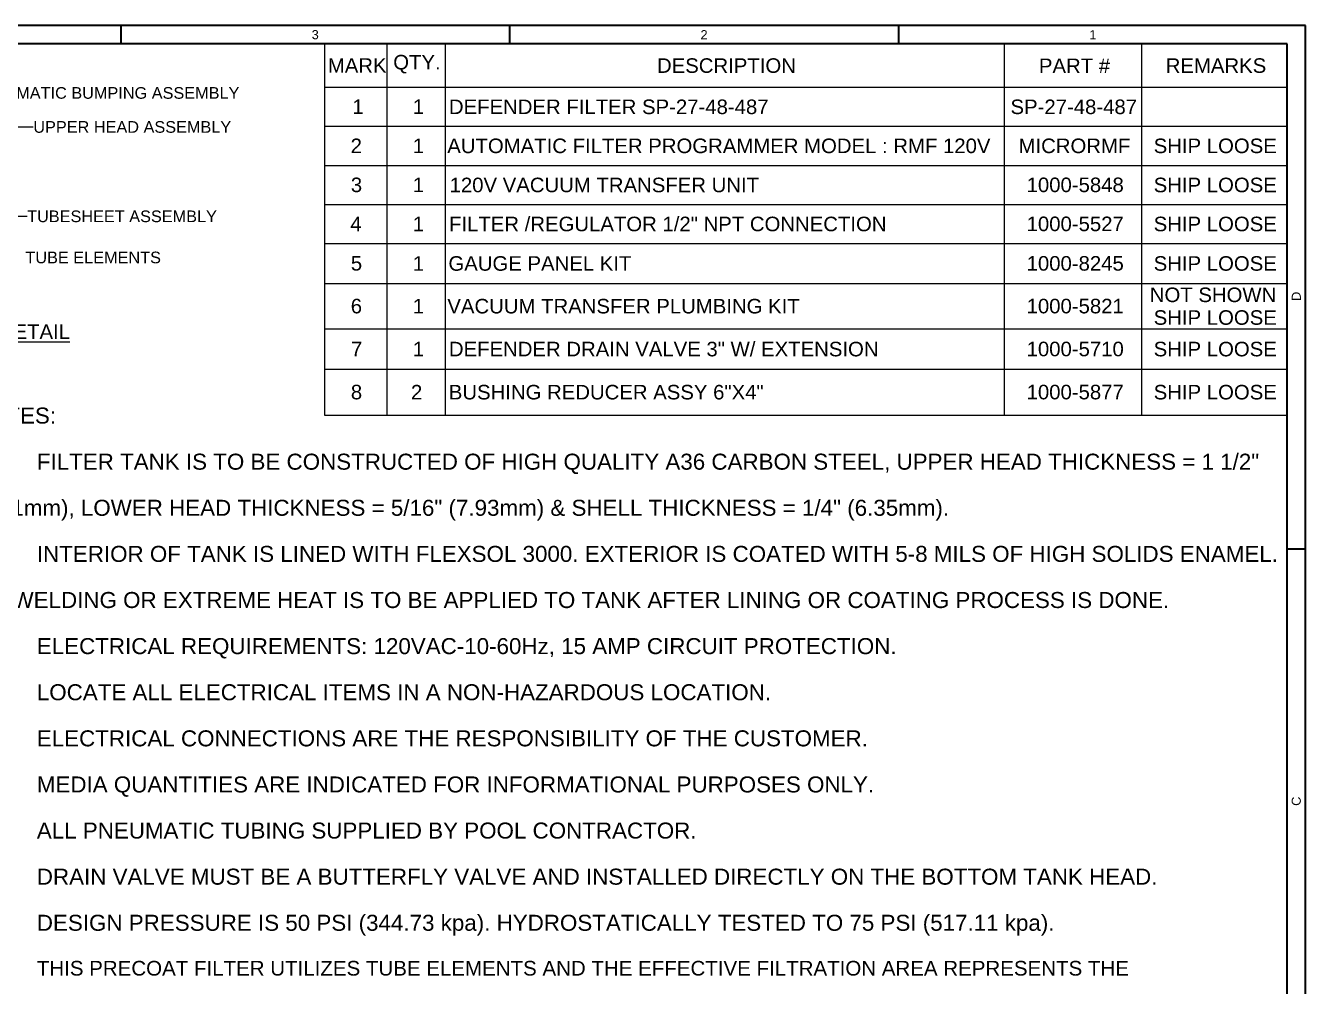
# Model space of a CAD drawing. Header units: inches. Extents: x 15 to 402, y 6 to 258.
# Drawn here: x 243.7 to 402, y 139.2 to 258 of the extents above; entities that cross this region are included whole.
import ezdxf

# ---------------------------------------------------------------- set-up
doc = ezdxf.new("R2010")
doc.units = ezdxf.units.IN
doc.header["$LTSCALE"] = 12
doc.header["$MEASUREMENT"] = 0
doc.layers.get('0').update_dxf_attribs({"lineweight": 25})
for name, color, linetype, lineweight in [('Border', 7, 'Continuous', 35), ('Sketch Geometry (ANSI)', 7, 'Continuous', 25), ('Symbol', 7, 'Continuous', 25), ('Symbol (ANSI)', 7, 'Continuous', 25)]:
    doc.layers.add(name, color=color, linetype=linetype, lineweight=lineweight)
doc.styles.add('MEMCOR Medium', font='arial.ttf')
doc.styles.add('Note Text (ANSI)', font='arial.ttf')
doc.styles.add('Standard A-B-C', font='arial.ttf')
doc.styles.add('Standard D-E NeptuneBenson', font='arial.ttf')

# ---------------------------------------------------------------- blocks, each defined once
blk = doc.blocks.new('Borders 22x34_D')
at = {"layer": 'Border'}
for p, q in [((33.5, 21.5), (1.25, 21.5)), ((21.289, 21.5), (21.289, 21.312)), ((25.297, 21.5), (25.297, 21.312)), ((29.305, 21.5), (29.305, 21.312)), ((33.5, 0.5), (33.5, 21.5)), ((33.312, 21.312), (1.25, 21.312)), ((33.312, 0.5), (33.312, 21.312)), ((33.312, 16.109), (33.5, 16.109))]:
    blk.add_line(p, q, dxfattribs=at)
at = {"layer": 'Border', "char_height": 0.094, "attachment_point": 5, "style": 'Standard A-B-C'}
for s, insert in [('\\fArial|b0|i0;{\\H0.0940;3}', (23.293, 21.406)), ('\\fArial|b0|i0;{\\H0.0940;2}', (27.301, 21.406)), ('\\fArial|b0|i0;{\\H0.0940;1}', (31.309, 21.406))]:
    blk.add_mtext(s, dxfattribs=dict(at, insert=insert))
at = {"layer": 'Border', "char_height": 0.094, "attachment_point": 5, "rotation": 90, "style": 'Standard A-B-C'}
for s, insert in [('\\fArial|b0|i0;{\\H0.0940;D}', (33.406, 18.711)), ('\\fArial|b0|i0;{\\H0.0940;C}', (33.406, 13.508))]:
    blk.add_mtext(s, dxfattribs=dict(at, insert=insert))
blk = doc.blocks.new('UPPER HEAD ADN ELEMENT DETAIL')
at = {"layer": 'Sketch Geometry (ANSI)'}
for p, q in [((0.6552, 0.371), (0.5752, 0.371)), ((0.6234, -0.0894), (0.5434, -0.0894))]:
    blk.add_line(p, q, dxfattribs=at)
at = {"layer": 'Symbol (ANSI)', "color": 7, "char_height": 0.06, "attachment_point": 4, "style": 'Note Text (ANSI)'}
for s, insert in [('\\fArial|b0|i0;{\\H0.0600;PNEUMATIC BUMPING ASSEMBLY}', (0.3343, 0.5462)), ('\\fArial|b0|i0;{\\H0.0600;UPPER HEAD ASSEMBLY}', (0.6552, 0.371)), ('\\fArial|b0|i0;{\\H0.0600;TUBESHEET ASSEMBLY}', (0.6234, -0.0894)), ('\\fArial|b0|i0;{\\H0.0600;TUBE ELEMENTS}', (0.6145, -0.3014))]:
    blk.add_mtext(s, dxfattribs=dict(at, insert=insert))
at = {"layer": 'Symbol (ANSI)', "insert": (-0.0813, -0.646), "char_height": 0.075, "width": 3.210713, "attachment_point": 2, "style": 'Note Text (ANSI)'}
blk.add_mtext('\\fArial|b0|i0;{\\H0.0750;\\LUPPER HEAD AND ELEMENT DETAIL}', dxfattribs=at)
blk = doc.blocks.new('Table1')
at = {"layer": 'Symbol'}
for p, q in [((23.388, 21.313), (33.312, 21.313)), ((23.388, 21.313), (23.388, 20.865)), ((24.031, 21.313), (24.031, 20.865)), ((24.634, 21.313), (24.634, 20.865)), ((30.396, 21.313), (30.396, 20.865)), ((31.809, 21.313), (31.809, 20.865)), ((33.312, 21.313), (33.312, 20.865)), ((23.388, 20.865), (33.312, 20.865)), ((23.388, 20.865), (23.388, 17.487)), ((24.031, 20.865), (24.031, 17.487)), ((24.634, 20.865), (24.634, 17.487)), ((30.396, 20.865), (30.396, 17.487)), ((31.809, 20.865), (31.809, 17.487)), ((33.312, 20.865), (33.312, 17.487)), ((23.388, 20.463), (33.312, 20.463)), ((23.388, 20.06), (33.312, 20.06)), ((23.388, 19.658), (33.312, 19.658)), ((23.388, 19.255), (33.312, 19.255)), ((23.388, 18.844), (33.312, 18.844)), ((23.388, 18.376), (33.312, 18.376)), ((23.388, 17.959), (33.312, 17.959)), ((23.388, 17.487), (33.312, 17.487))]:
    blk.add_line(p, q, dxfattribs=at)
at = {"layer": 'Symbol', "char_height": 0.15, "attachment_point": 7, "style": 'MEMCOR Medium'}
for s, insert in [('MARK', (23.423, 21.014)), ('QTY.', (24.097, 21.007)), ('DESCRIPTION', (26.816, 21.011)), ('PART #', (30.753, 21.011)), ('REMARKS', (32.06, 21.011)), ('1', (23.675, 20.589)), ('1', (24.298, 20.589)), ('DEFENDER FILTER SP-27-48-487', (24.671, 20.586)), ('SP-27-48-487', (30.46, 20.586)), ('2', (23.658, 20.186)), ('1', (24.298, 20.186)), ('AUTOMATIC FILTER PROGRAMMER MODEL : RMF 120V', (24.654, 20.184)), ('MICRORMF', (30.543, 20.184)), ('SHIP LOOSE', (31.936, 20.184)), ('3', (23.66, 19.782)), ('1', (24.298, 19.784)), ('120V VACUUM TRANSFER UNIT', (24.678, 19.781)), ('1000-5848', (30.626, 19.782)), ('SHIP LOOSE', (31.936, 19.781)), ('4', (23.654, 19.381)), ('1', (24.298, 19.381)), ('FILTER /REGULATOR 1/2" NPT CONNECTION', (24.672, 19.379)), ('1000-5527', (30.626, 19.38)), ('SHIP LOOSE', (31.936, 19.379)), ('5', (23.66, 18.974)), ('1', (24.298, 18.974)), ('GAUGE PANEL KIT', (24.666, 18.972)), ('1000-8245', (30.626, 18.973)), ('SHIP LOOSE', (31.936, 18.972)), ('NOT SHOWN ', (31.896, 18.649)), ('6', (23.659, 18.533)), ('1', (24.298, 18.534)), ('VACUUM TRANSFER PLUMBING KIT', (24.655, 18.532)), ('1000-5821', (30.626, 18.533)), ('SHIP LOOSE', (31.936, 18.415)), ('7', (23.662, 18.093)), ('1', (24.298, 18.092)), ('DEFENDER DRAIN VALVE 3" W/ EXTENSION', (24.671, 18.09)), ('1000-5710', (30.626, 18.091)), ('SHIP LOOSE', (31.936, 18.09)), ('8', (23.66, 17.647)), ('2', (24.28, 17.648)), ('BUSHING REDUCER ASSY 6"X4"', (24.67, 17.646)), ('1000-5877', (30.626, 17.647)), ('SHIP LOOSE', (31.936, 17.646))]:
    blk.add_mtext(s, dxfattribs=dict(at, insert=insert))

msp = doc.modelspace()

# ---------------------------------------------------------------- block references
for name, p, xscale, yscale, zscale in [('Borders 22x34_D', (0, 0), 12, 12, 12), ('Table1', (0, 0), 12, 12, 12), ('UPPER HEAD ADN ELEMENT DETAIL', (228.91698, 236.55576), 24, 24, 24)]:
    msp.add_blockref(name, p, dxfattribs=dict(xscale=xscale, yscale=yscale, zscale=zscale))

# ---------------------------------------------------------------- texts
at = {"layer": 'Symbol (ANSI)', "insert": (237.15731, 210.77264), "char_height": 1.97999994, "width": 162.1554222, "attachment_point": 1, "line_spacing_factor": 1.727336, "style": 'Standard D-E NeptuneBenson'}
msp.add_mtext('{\\H1x;NOTES:\\P1.^IFILTER TANK IS TO BE CONSTRUCTED OF HIGH QUALITY A36 CARBON STEEL, UPPER HEAD THICKNESS = 1 1/2" \\P(38.1mm), LOWER HEAD THICKNESS = 5/16" (7.93mm) & SHELL THICKNESS = 1/4" (6.35mm).\\P2.^IINTERIOR OF TANK IS LINED WITH FLEXSOL 3000. EXTERIOR IS COATED WITH 5-8 MILS OF HIGH SOLIDS ENAMEL. \\PNO WELDING OR EXTREME HEAT IS TO BE APPLIED TO TANK AFTER LINING OR COATING PROCESS IS DONE.\\P3.^IELECTRICAL REQUIREMENTS: 120VAC-10-60Hz, 15 AMP CIRCUIT PROTECTION.\\P4.^ILOCATE ALL ELECTRICAL ITEMS IN A NON-HAZARDOUS LOCATION.\\P5.^IELECTRICAL CONNECTIONS ARE THE RESPONSIBILITY OF THE CUSTOMER.\\P6.^IMEDIA QUANTITIES ARE INDICATED FOR INFORMATIONAL PURPOSES ONLY.\\P7.^IALL PNEUMATIC TUBING SUPPLIED BY POOL CONTRACTOR.\\P8.^IDRAIN VALVE MUST BE A BUTTERFLY VALVE AND INSTALLED DIRECTLY ON THE BOTTOM TANK HEAD.\\P9.^IDESIGN PRESSURE IS 50 PSI (344.73 kpa). HYDROSTATICALLY TESTED TO 75 PSI (517.11 kpa).\\P\\H0.91667x;10.^ITHIS PRECOAT FILTER UTILIZES TUBE ELEMENTS AND THE EFFECTIVE FILTRATION AREA REPRESENTS THE \\PUNCOATED AREA.}', dxfattribs=at)

doc.saveas('drawing.dxf')
